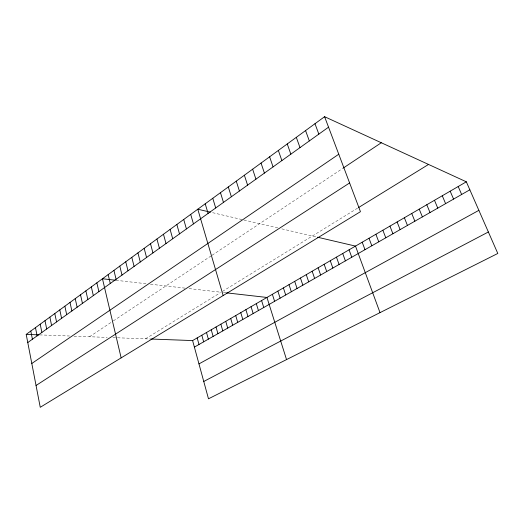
<?xml version="1.0" encoding="UTF-8"?>
<svg xmlns="http://www.w3.org/2000/svg" width="524" height="524" viewBox="0 0 524 524"><rect width="100%" height="100%" fill="white"/><g stroke="black" fill="none" stroke-linecap="round" stroke-linejoin="round"><path stroke-width="0.39" stroke-dasharray="2.62 1.97" d="M89.512 336.749L112.745 321.304M113.354 320.898L211.486 255.653M212.109 255.24L342.539 168.525M145.482 338.825L220.414 292.667M222.484 291.39L357.8 208.021M39.667 334.895L69.495 336.002M74.022 336.172L107.197 337.404M112.915 337.62L151.043 339.035M116.04 280.301L145.954 283.7M150.467 284.218L185.037 288.141M189.072 288.6L221.095 292.241M223.427 292.51L226.532 292.857M212.587 212.679L243.221 219.838M243.948 220.014L278.002 227.973M281.866 228.877L317.518 237.215"/><path stroke-width="0.79" d="M324.592 116.701L360.46 211.683L40.25 407.299L26.2 334.397L324.592 116.701L466.334 181.808L497.8 253.459L208.487 398.803L192.603 340.574L151.043 339.035M27.772 342.545L328.541 127.175M31.807 363.473L338.766 154.233M343.194 168.093L381.308 142.751M36.045 385.487L349.606 182.955M358.495 207.596L428.534 164.444M192.603 340.574L466.334 181.808M194.384 347.124L469.845 189.799M198.963 363.898L478.871 210.347M203.757 381.465L488.375 231.988M26.2 334.397L38.927 334.869M115.293 280.216L102.462 278.761L121.149 357.879M226.532 292.857L266.952 297.455L286.543 359.588M210.386 212.161L197.784 209.214L223.165 295.556M317.518 237.215L355.495 246.097L380.011 312.632M458.199 186.524L461.651 194.483M450.181 191.181L453.574 199.094M442.276 195.766L445.61 203.639M434.481 200.286L437.763 208.126M426.798 204.74L430.021 212.548M419.22 209.135L422.39 216.903M411.746 213.471L414.864 221.2M404.377 217.742L407.449 225.438M397.107 221.96L400.126 229.617M389.935 226.119L392.908 233.743M382.861 230.226L385.788 237.811M375.885 234.274L378.76 241.819M368.994 238.263L371.83 245.782M362.202 242.206L364.986 249.686M314.983 123.71L318.841 134.118M305.558 130.587L309.33 140.93M349.069 249.824L351.768 257.238M342.722 253.505L345.388 260.887M296.315 137.327L300.003 147.611M336.46 257.14L339.08 264.489M330.271 260.729L332.851 268.039M287.25 143.943L290.846 154.167M324.159 264.273L326.701 271.556M278.355 150.434L281.873 160.593M318.12 267.771L320.629 275.021M312.16 271.229L314.629 278.454M269.624 156.807L273.056 166.901M306.265 274.648L308.702 281.833M300.449 278.021L302.846 285.18M261.05 163.056L264.41 173.097M294.698 281.362L297.062 288.482M252.64 169.193L255.922 179.175M289.019 284.656L291.344 291.75M283.399 287.912L285.698 294.973M244.374 175.226L247.59 185.142M277.851 291.128L280.117 298.163M272.369 294.311L274.602 301.313M236.265 181.14L239.403 191.005M228.294 186.957L231.366 196.755M261.594 300.56L263.762 307.503M256.295 303.632L258.43 310.549M220.466 192.668L223.466 202.415M251.062 306.671L253.164 313.555M212.77 198.282L215.711 207.969M245.887 309.671L247.963 316.529M240.765 312.638L242.815 319.463M205.212 203.797L208.087 213.425M235.708 315.572L237.726 322.371M230.704 318.474L232.695 325.247M225.752 321.343L227.717 328.089M190.697 214.388L193.448 223.905M220.859 324.186L222.798 330.899M216.026 326.989L217.932 333.677M183.721 219.477L186.42 228.942M211.238 329.766L213.124 336.421M176.863 224.482L179.503 233.894M206.502 332.511L208.362 339.146M201.819 335.229L203.653 341.831M170.11 229.407L172.704 238.767M197.188 337.914L198.996 344.491M163.468 234.248L166.01 243.555M156.931 239.016L159.42 248.278M150.499 243.712L152.936 252.915M144.166 248.33L146.556 257.487M137.93 252.882L140.275 261.987M131.793 257.363L134.092 266.415M125.747 261.771L128 270.777M119.793 266.113L122 275.067M113.931 270.391L116.092 279.299M108.154 274.609L110.276 283.464M96.855 282.849L98.898 291.613M91.333 286.883L93.331 295.602M85.884 290.853L87.849 299.525M80.519 294.77L82.445 303.396M75.227 298.628L77.12 307.208M70.013 302.433L71.867 310.968M64.871 306.186L66.692 314.675M59.801 309.887L61.583 318.33M54.797 313.535L56.553 321.933M49.872 317.131L51.588 325.489M45.005 320.675L46.695 328.993M40.21 324.179L41.868 332.452M35.475 327.631L37.106 335.864M30.805 331.037L32.403 339.224"/></g></svg>
